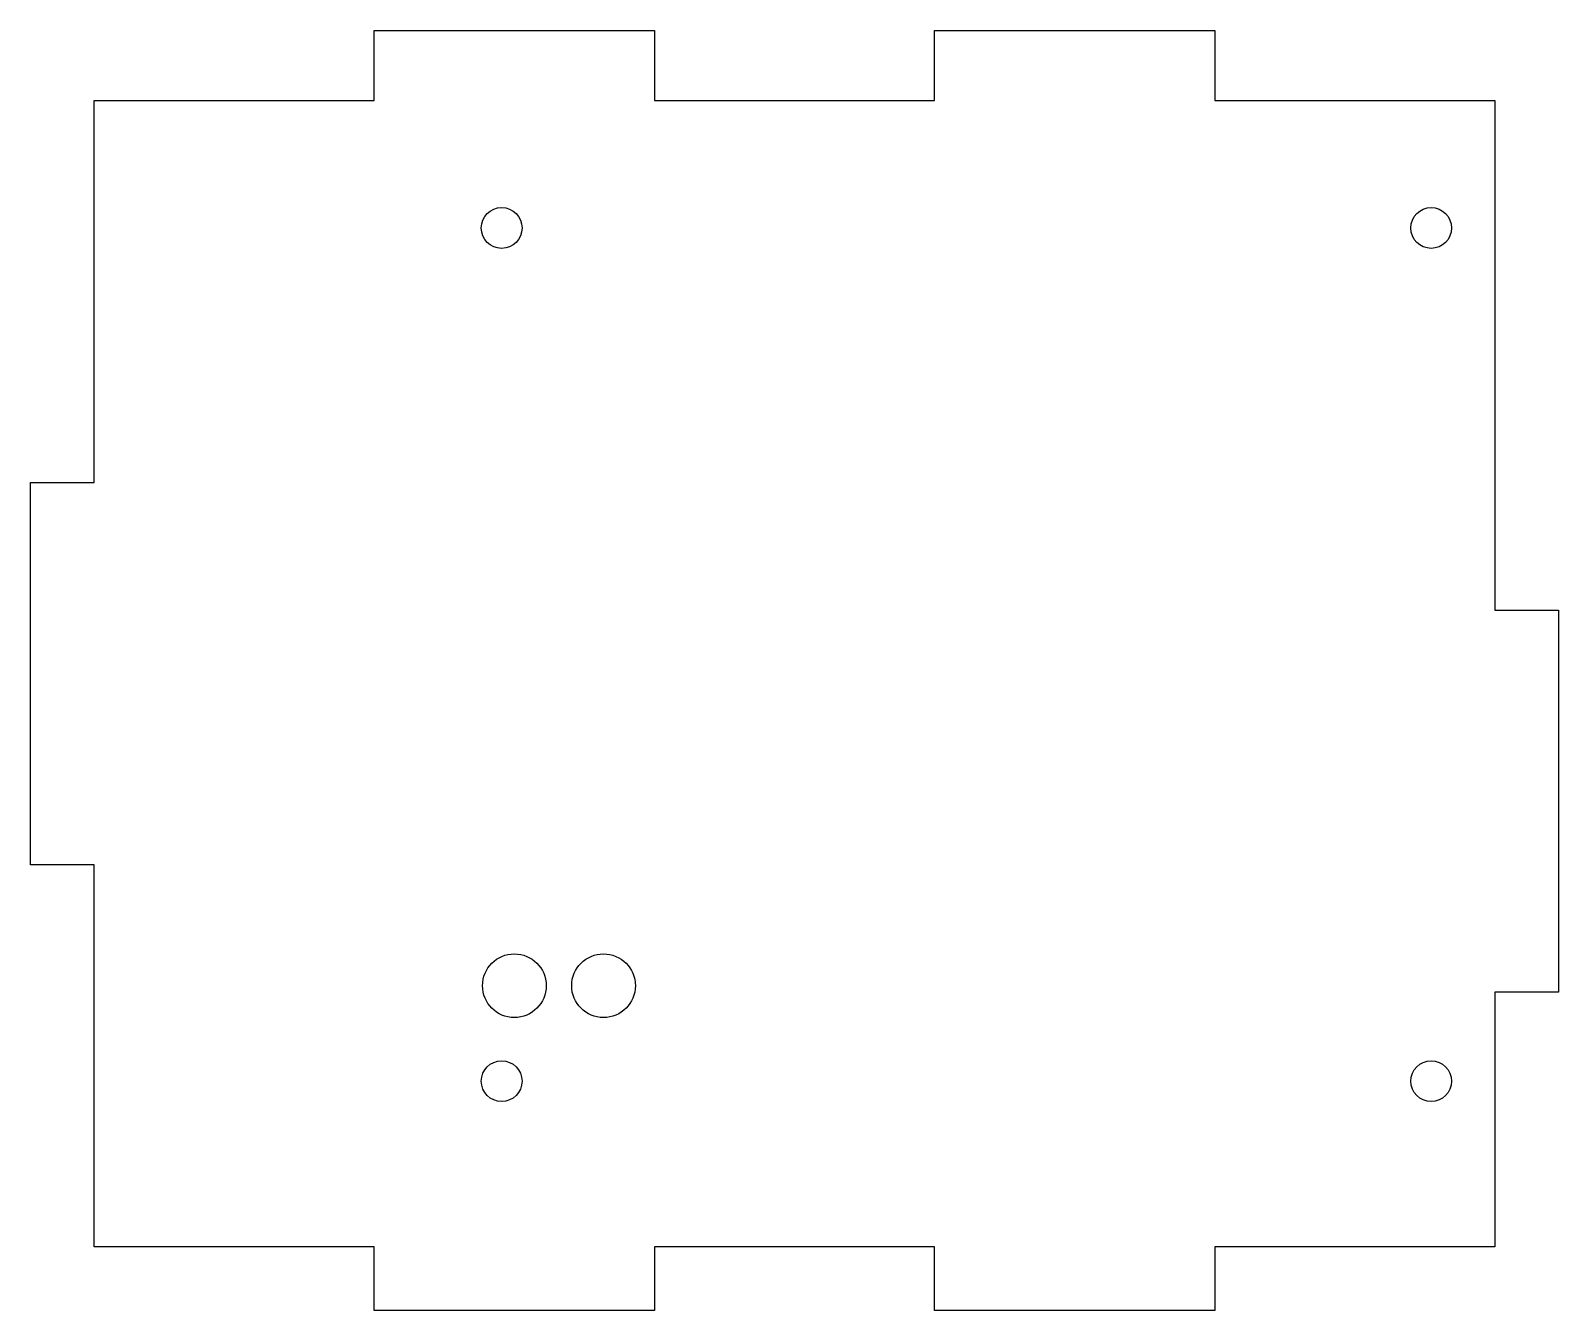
# Model space of a CAD drawing. Header units: millimetres. Extents: x -60 to 60, y -98 to 3.
import ezdxf

# ---------------------------------------------------------------- set-up
doc = ezdxf.new("R2010")
doc.units = ezdxf.units.MM
doc.layers.get('0').update_dxf_attribs({"linetype": 'CONTINUOUS'})

msp = doc.modelspace()

# ---------------------------------------------------------------- linework, layer by layer
msp.add_lwpolyline([(-11, -98), (-33, -98), (-33, -93), (-55, -93), (-55, -63), (-60, -63), (-60, -33), (-55, -33), (-55, -3), (-33, -3), (-33, 2.5), (-11, 2.5), (-11, -3), (11, -3), (11, 2.5), (33, 2.5), (33, -3), (55, -3), (55, -43), (60, -43), (60, -73), (55, -73), (55, -93), (33, -93), (33, -98), (11, -98), (11, -93), (-11, -93)], close=True)
for centre, radius in [((-23, -13), 1.6), ((50, -13), 1.6), ((-22, -72.5), 2.5), ((-15, -72.5), 2.5), ((-23, -80), 1.6), ((50, -80), 1.6)]:
    msp.add_circle(centre, radius)

doc.saveas('drawing.dxf')
